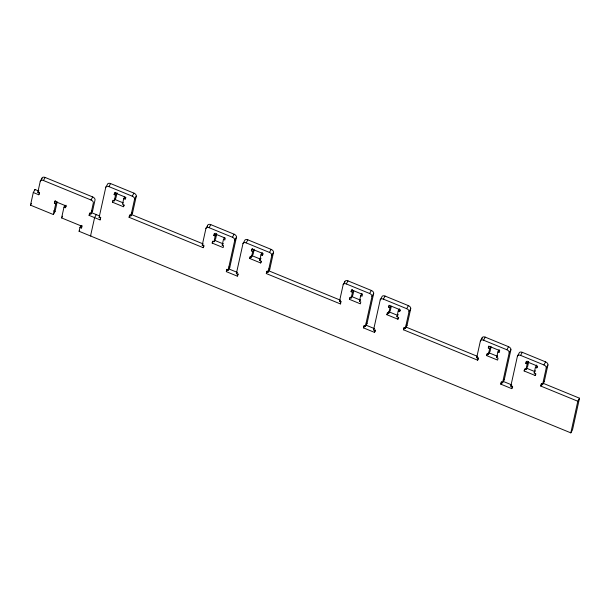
<?xml version="1.0" encoding="UTF-8"?>
<svg xmlns="http://www.w3.org/2000/svg" width="610" height="610" viewBox="0 0 610 610"><rect width="100%" height="100%" fill="white"/><g stroke="black" fill="none" stroke-linecap="round" stroke-linejoin="round"><path stroke-width="0.91" d="M57.142 202.085L55.068 211.495L53.367 214.537L30.5 205.166L33.291 192.516L34.991 189.474L38.758 191.022M34.816 190.259L34.991 189.474M33.291 192.516L38.781 194.765L39.2 192.867L37.828 192.31L40.268 181.261L41.96 178.219A2.997 1.891 29.1 0 1 45.125 177.449L92.697 196.946A2.997 1.891 29.1 0 1 95.03 199.95L92.583 211.014L90.89 214.057L89.517 213.492L89.838 212.921M41.655 179.599L41.96 178.219M53.367 214.537L55.746 203.786L54.374 203.229L55.113 200.759M81.107 225.403L79.941 227.499L81.313 228.064L81.732 226.165L61.602 217.915L63.981 207.164L65.041 205.257M63.981 207.164L65.354 207.728L66.086 205.257M543.22 383.324L579.5 398.2L572.515 429.814L570.823 432.864L79.102 231.297L79.941 227.499M100.391 219.318L100.078 219.89L89.098 215.391L89.517 213.492M90.89 214.057L93.33 202.993A2.997 1.891 29.1 0 0 91.004 199.988L43.432 180.491A2.997 1.891 29.1 0 0 40.268 181.261M100.078 219.89L100.498 217.991L99.125 217.435L105.759 187.392L107.451 184.35A2.997 1.891 29.1 0 1 110.616 183.579L133.941 193.141A2.997 1.891 29.1 0 1 136.266 196.161L132.568 212.921L130.875 215.963L129.503 215.399L129.816 214.834M124.287 205.189L123.441 206.714L112.461 202.207L112.88 200.316L114.253 200.873L115.946 197.831L117.028 192.951M114.253 200.873L115.511 195.185L114.139 194.62L114.558 192.722L125.538 197.228L125.119 199.119L123.746 198.563L124.593 197.038M123.746 198.563L122.488 204.251L123.86 204.815L123.441 206.714M203.504 247.103L203.183 247.675L129.084 217.297L129.503 215.399M130.875 215.963L134.574 199.203L136.266 196.161M203.183 247.675L203.603 245.777L202.23 245.212L205.928 228.46L207.629 225.41A2.997 1.891 29.1 0 1 210.785 224.64L234.118 234.202A2.997 1.891 29.1 0 1 236.444 237.229L229.81 267.264L228.117 270.306L226.745 269.742L227.057 269.178M207.392 226.462L207.629 225.41M224.305 237.915L223.458 239.433L222.2 245.129L223.573 245.693L223.153 247.584L212.181 243.085L212.6 241.186L213.973 241.751L215.665 238.708L216.741 233.828M213.973 241.751L215.223 236.062L213.851 235.498L214.27 233.6L225.25 238.098L224.831 239.997L223.458 239.433M237.618 275.575L237.298 276.139L226.325 271.641L226.745 269.742M228.117 270.306L234.751 240.271L236.444 237.229M237.298 276.139L237.717 274.248L236.344 273.684L242.978 243.642L244.679 240.599A2.997 1.891 29.1 0 1 247.843 239.829L271.168 249.391A2.997 1.891 29.1 0 1 273.493 252.41L269.795 269.17L268.095 272.212L266.722 271.656L267.043 271.084M261.515 261.438L260.661 262.963L249.688 258.465L250.108 256.566L251.48 257.13L253.173 254.08L254.073 250.016M251.48 257.13L252.731 251.434L251.366 250.87L251.777 248.979L262.757 253.478L262.338 255.376L260.966 254.812L262.239 252.525M260.661 262.963L261.08 261.065L259.707 260.5L260.966 254.812M340.723 303.353L340.41 303.925L266.303 273.554L266.722 271.656M268.095 272.212L271.801 255.46L273.493 252.41M340.41 303.925L340.83 302.026L339.457 301.47L343.156 284.71L344.848 281.667A2.997 1.891 29.1 0 1 348.013 280.89L371.345 290.452A2.997 1.891 29.1 0 1 373.671 293.479L367.029 323.513L365.337 326.556L363.964 325.999L364.284 325.427M344.619 282.712L344.848 281.667M361.951 293.402L360.685 295.69L359.427 301.378L360.8 301.942L360.38 303.841L349.4 299.335L349.82 297.444L351.192 298L352.885 294.958L353.785 290.894M351.192 298L352.45 292.312L351.078 291.748L351.497 289.849L362.477 294.356L362.058 296.246L360.685 295.69M374.845 331.825L374.525 332.397L363.545 327.898L363.964 325.999M365.337 326.556L371.97 296.521L373.671 293.479M374.525 332.397L374.944 330.498L373.572 329.934L380.205 299.899L381.898 296.849A2.997 1.891 29.1 0 1 385.062 296.079L408.395 305.64A2.997 1.891 29.1 0 1 410.721 308.668L407.015 325.42L405.322 328.47L403.95 327.906L404.27 327.334M398.734 317.688L397.888 319.213L386.908 314.714L387.327 312.816L388.7 313.38L390.392 310.337L391.292 306.266M388.7 313.38L389.958 307.684L388.585 307.127L389.005 305.229L399.985 309.727L399.565 311.626L398.193 311.062L399.466 308.782M397.888 319.213L398.307 317.314L396.935 316.75L398.193 311.062M477.95 359.61L477.63 360.174L403.53 329.804L403.95 327.906M405.322 328.47L409.02 311.71L410.721 308.668M477.63 360.174L478.049 358.284L476.677 357.719L480.383 340.959L482.075 337.917A2.997 1.891 29.1 0 1 485.24 337.147L508.565 346.709A2.997 1.891 29.1 0 1 510.89 349.728L504.257 379.763L502.564 382.813L501.191 382.249L501.512 381.677M481.847 338.962L482.075 337.917M499.178 349.652L497.905 351.94L496.654 357.628L498.027 358.192L497.608 360.091L486.627 355.592L487.047 353.693L488.419 354.257L490.112 351.207L491.012 347.143M488.419 354.257L489.678 348.562L488.305 347.997L488.724 346.106L499.697 350.605L499.277 352.504L497.905 351.94M512.064 388.074L511.752 388.646L500.772 384.147L501.191 382.249M502.564 382.813L509.197 352.771L510.89 349.728M511.752 388.646L512.171 386.748L510.799 386.183L517.433 356.148L519.125 353.106A2.997 1.891 29.1 0 1 522.29 352.328L545.614 361.898A2.997 1.891 29.1 0 1 547.94 364.917L544.242 381.677L542.549 384.719L541.177 384.155L541.489 383.583M535.961 373.945L535.115 375.463L524.135 370.964L524.554 369.065L525.927 369.629L527.62 366.587L528.695 361.707M525.927 369.629L527.185 363.941L525.812 363.377L526.232 361.478L537.204 365.977L536.792 367.876L535.42 367.312L536.686 365.032M535.115 375.463L535.534 373.564L534.162 373.007L535.42 367.312M570.823 432.864L577.807 401.243L540.757 386.054L541.177 384.155M542.549 384.719L546.247 367.96L547.94 364.917M43.432 180.491L45.125 177.449M30.5 205.166L30.82 204.594M31.133 204.022L31.453 203.45M37.828 192.31L38.148 191.738M38.468 191.166L38.781 190.594M39.2 192.867L39.52 192.295M38.781 194.765L39.315 193.812M54.374 203.229L55.647 200.942M55.746 203.786L56.913 201.696M65.354 207.728L66.2 206.203M61.602 217.915L61.923 217.343M62.243 216.771L62.556 216.199M91.004 199.988L92.697 196.946M81.732 226.165L82.045 225.593M79.102 231.297L79.628 230.344M81.313 228.064L82.053 226.729M89.098 215.391L90.371 213.111M105.759 187.392A2.997 1.891 29.1 0 1 108.923 186.622L110.616 183.579M96.281 214.598L94.588 217.64L90.539 235.978L90.852 235.407M99.125 217.435L99.758 216.291M100.498 217.991L100.81 217.427M114.139 194.62L115.412 192.341M115.511 195.185L116.784 192.905M112.461 202.207L113.307 200.69M125.119 199.119L125.965 197.602M134.574 199.203A2.997 1.891 29.1 0 0 132.248 196.184L133.941 193.141M129.084 217.297L130.25 215.208M205.928 228.46A2.997 1.891 29.1 0 1 209.093 227.683L210.785 224.64M202.23 245.212L202.863 244.076M203.603 245.777L203.923 245.205M203.71 246.722L204.03 246.15M213.851 235.498L215.124 233.218M215.223 236.062L216.497 233.775M212.181 243.085L213.027 241.568M222.2 245.129L223.046 243.603M234.751 240.271A2.997 1.891 29.1 0 0 232.425 237.252L234.118 234.202M226.325 271.641L227.278 269.933M242.978 243.642A2.997 1.891 29.1 0 1 246.143 242.871L247.843 239.829M236.344 273.684L236.985 272.54M237.717 274.248L238.037 273.676M237.725 275.385L238.251 274.431M251.366 250.87L252.631 248.59M252.731 251.434L254.004 249.154M249.688 258.465L250.954 256.177M262.338 255.376L263.185 253.851M259.707 260.5L260.981 258.221M271.801 255.46A2.997 1.891 29.1 0 0 269.475 252.433L271.168 249.391M266.303 273.554L267.47 271.458M343.156 284.71A2.997 1.891 29.1 0 1 346.32 283.94L348.013 280.89M339.457 301.47L340.09 300.326M340.83 302.026L341.142 301.462M351.078 291.748L352.351 289.468M352.45 292.312L353.297 290.787M349.4 299.335L350.674 297.055M359.427 301.378L360.274 299.853M371.97 296.521A2.997 1.891 29.1 0 0 369.645 293.502L371.345 290.452M363.545 327.898L364.605 325.992M380.205 299.899A2.997 1.891 29.1 0 1 383.37 299.121L385.062 296.079M373.572 329.934L374.204 328.79M374.944 330.498L375.264 329.926M375.051 331.443L375.478 330.681M388.585 307.127L389.432 305.602M389.958 307.684L390.804 306.167M386.908 314.714L388.181 312.427M399.565 311.626L400.412 310.101M396.935 316.75L398.208 314.47M409.02 311.71A2.997 1.891 29.1 0 0 406.695 308.69L408.395 305.64M403.53 329.804L404.59 327.898M480.383 340.959A2.997 1.891 29.1 0 1 483.547 340.189L485.24 337.147M476.677 357.719L477.317 356.575M478.049 358.284L478.37 357.712M478.27 359.038L478.583 358.466M488.305 347.997L489.151 346.48M489.678 348.562L490.943 346.282M486.627 355.592L487.901 353.304M496.654 357.628L497.501 356.11M509.197 352.771A2.997 1.891 29.1 0 0 506.872 349.751L508.565 346.709M500.772 384.147L501.832 382.241M517.433 356.148A2.997 1.891 29.1 0 1 520.597 355.378L522.29 352.328M510.799 386.183L511.538 384.857M512.171 386.748L512.484 386.176M512.278 387.693L512.705 386.931M525.812 363.377L527.078 361.089M527.185 363.941L528.451 361.654M524.135 370.964L525.408 368.684M536.792 367.876L537.639 366.351M534.162 373.007L535.428 370.72M546.247 367.96A2.997 1.891 29.1 0 0 543.922 364.94L545.614 361.898M540.757 386.054L541.916 383.957M577.807 401.243L579.5 398.2M108.923 186.622L132.248 196.184M209.093 227.683L232.425 237.252M246.143 242.871L269.475 252.433M346.32 283.94L369.645 293.502M383.37 299.121L406.695 308.69M483.547 340.189L506.872 349.751M520.597 355.378L543.922 364.94M114.154 199.165L123.449 202.977M214.72 240.386L223.161 243.847M251.381 255.415L259.822 258.876M351.94 296.643L360.388 300.105M388.608 311.672L397.049 315.134M489.167 352.893L497.608 356.354M526.674 368.265L534.276 371.383M131.707 212.57L132.568 212.921M268.934 268.819L269.795 269.17M406.161 325.069L407.015 325.42M543.38 381.326L544.242 381.677M130.776 214.255L203.138 243.916M268.003 270.504L340.357 300.166M406.1 327.112L477.584 356.415M91.729 210.663L92.583 211.014M228.948 266.913L229.81 267.264M366.175 323.163L367.029 323.513M503.403 379.412L504.257 379.763M91.134 212.486L99.712 216.001M228.864 268.941L237.305 272.403M366.084 325.199L374.532 328.66M503.311 381.448L511.752 384.91M54.793 201.331L65.773 205.829M53.634 210.907L55.068 211.495"/></g></svg>
